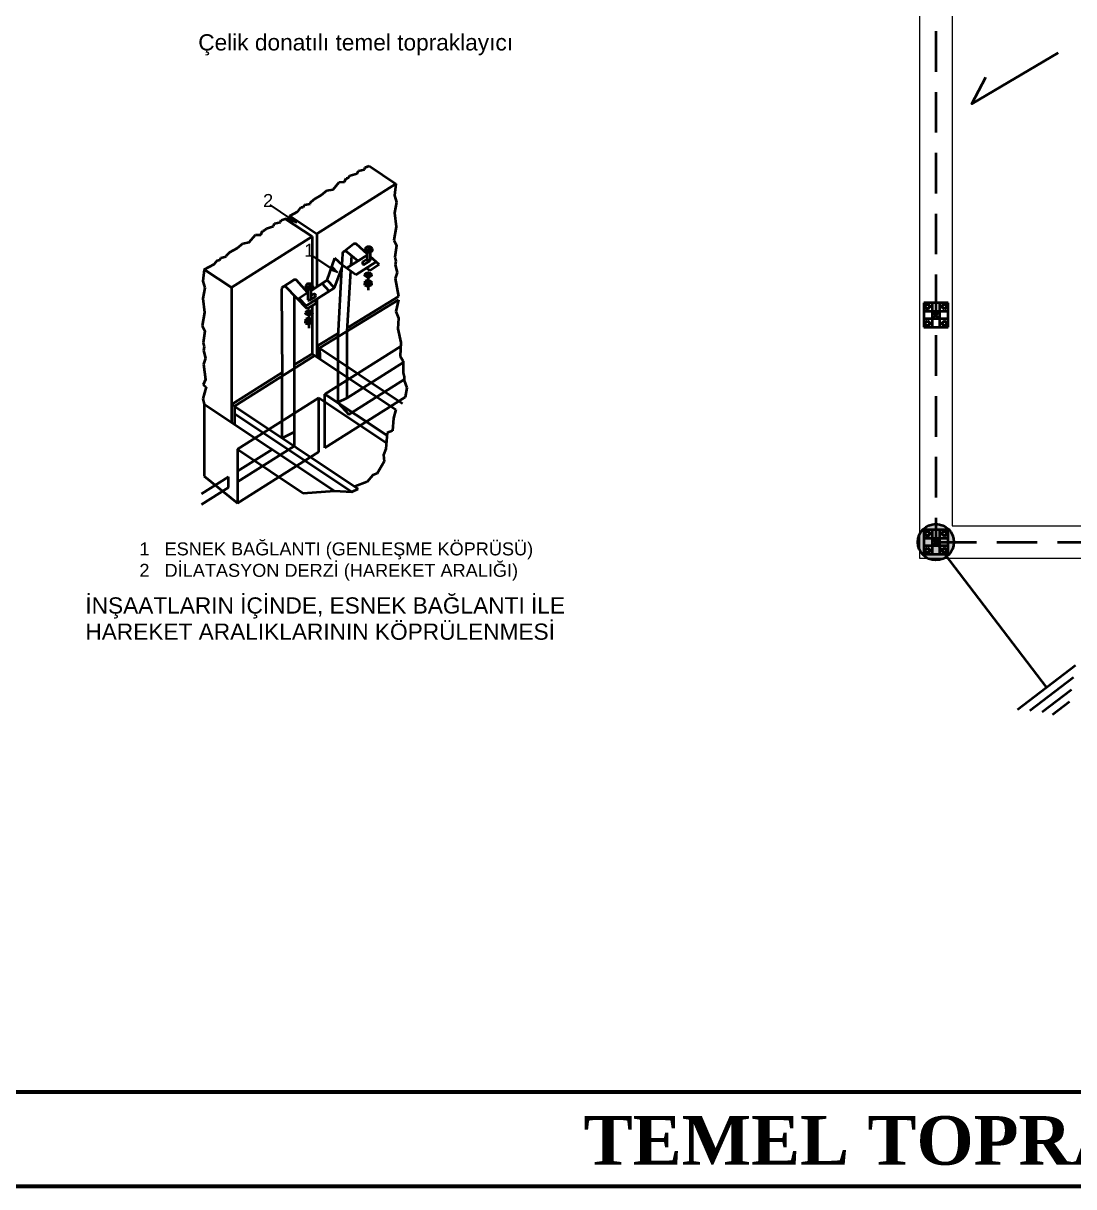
# Model space of a CAD drawing. Header units: millimetres. Extents: x -4521 to 20262, y 301 to 3092.
# Drawn here: x -1203 to -555, y 572 to 1289 of the extents above; entities that cross this region are included whole.
import ezdxf
from ezdxf.enums import TextEntityAlignment as Align

# ---------------------------------------------------------------- set-up
doc = ezdxf.new("R2010")
doc.units = ezdxf.units.MM
for name, pattern in [('CONTINOUS', [0]), ('CONTINU', [0]), ('DASHED', [0.75, 0.5, -0.25])]:
    doc.linetypes.add(name, pattern=pattern)
for name, color, linetype, lineweight in [('Ana Kolon Hattı', 11, 'Continuous', 60), ('Aydınlatma Hattı', 1, 'Continuous', 40), ('Genel', 4, 'CONTINOUS', 40), ('Mimari Plan', 70, 'Continuous', 20), ('Priz Hattı', 2, 'Continuous', 40), ('Topraklama', 3, 'DASHED', 40), ('topraklama_ek', 6, 'Continuous', 40), ('Yazılar', 4, 'Continuous', 30)]:
    doc.layers.add(name, color=color, linetype=linetype, lineweight=lineweight)
doc.styles.add('Proje Pafta Yazıları', font='timesbd.ttf', dxfattribs={"height": 30})
doc.styles.get("Standard").update_dxf_attribs({"font": 'arial.ttf'})

# ---------------------------------------------------------------- blocks, each defined once
blk = doc.blocks.new('BAĞLANTI ELEMANI')
at = {"layer": 'topraklama_ek', "color": 2, "linetype": 'Continuous', "ltscale": 0.4}
for p, q in [((15, 15), (-15, 15)), ((-15, 15), (-15, -15)), ((-4.5, 15), (-4.5, -15)), ((4.5, 15), (4.5, -15)), ((15, -15), (15, 15)), ((-15, 4.5), (15, 4.5)), ((-13.9, 10.5), (-12.2, 13.4)), ((-12.2, 7.6), (-13.9, 10.5)), ((-13.4, 10.5), (-11.9, 13)), ((-11.9, 8), (-13.4, 10.5)), ((-12.2, 13.4), (-8.8, 13.4)), ((-8.8, 7.6), (-12.2, 7.6)), ((-11.9, 13), (-9.1, 13)), ((-9.1, 8), (-11.9, 8)), ((-9.1, 13), (-7.6, 10.5)), ((-7.6, 10.5), (-9.1, 8)), ((-8.8, 13.4), (-7.1, 10.5)), ((-7.1, 10.5), (-8.8, 7.6)), ((-4.5, -4.5), (4.5, 4.5)), ((4.5, -4.5), (-4.5, 4.5)), ((8.8, 13.4), (7.1, 10.5)), ((7.1, 10.5), (8.8, 7.6)), ((9.1, 13), (7.6, 10.5)), ((7.6, 10.5), (9.1, 8)), ((12.2, 13.4), (8.8, 13.4)), ((8.8, 7.6), (12.2, 7.6)), ((11.9, 13), (9.1, 13)), ((9.1, 8), (11.9, 8)), ((13.4, 10.5), (11.9, 13)), ((11.9, 8), (13.4, 10.5)), ((13.9, 10.5), (12.2, 13.4)), ((12.2, 7.6), (13.9, 10.5)), ((-15, -4.5), (15, -4.5)), ((-12.2, -7.6), (-13.9, -10.5)), ((-13.9, -10.5), (-12.2, -13.4)), ((-11.9, -8), (-13.4, -10.5)), ((-13.4, -10.5), (-11.9, -13)), ((-8.8, -7.6), (-12.2, -7.6)), ((-12.2, -13.4), (-8.8, -13.4)), ((-9.1, -8), (-11.9, -8)), ((-11.9, -13), (-9.1, -13)), ((-7.6, -10.5), (-9.1, -8)), ((-9.1, -13), (-7.6, -10.5)), ((-7.1, -10.5), (-8.8, -7.6)), ((-8.8, -13.4), (-7.1, -10.5)), ((7.1, -10.5), (8.8, -7.6)), ((8.8, -13.4), (7.1, -10.5)), ((7.6, -10.5), (9.1, -8)), ((9.1, -13), (7.6, -10.5)), ((8.8, -7.6), (12.2, -7.6)), ((12.2, -13.4), (8.8, -13.4)), ((9.1, -8), (11.9, -8)), ((11.9, -13), (9.1, -13)), ((11.9, -8), (13.4, -10.5)), ((13.4, -10.5), (11.9, -13)), ((12.2, -7.6), (13.9, -10.5)), ((13.9, -10.5), (12.2, -13.4)), ((-15, -15), (15, -15))]:
    blk.add_line(p, q, dxfattribs=at)
for centre in [(-10.5, 10.5), (10.5, 10.5), (-10.5, -10.5), (10.5, -10.5)]:
    blk.add_circle(centre, 2.4, dxfattribs=at)
blk = doc.blocks.new('toprak_cubuk')
at = {"layer": 'Topraklama', "linetype": 'Continuous', "ltscale": 13}
h = blk.add_hatch(color=1, dxfattribs=at)
h.paths.add_polyline_path([(0, -44.7), (0, 0), (0, 44.7, -1)])
h.paths.add_polyline_path([(0, 44.7), (0, 0), (0, -44.7, -1)])
at = {"layer": 'Topraklama', "color": 1, "linetype": 'Continuous', "ltscale": 13}
for p, q in [((0, -450.2), (0, 0)), ((-90, -450.2), (90, -450.2)), ((-90, -450.2), (90, -450.2)), ((-67.5, -471), (67.5, -471)), ((-67.5, -471), (67.5, -471)), ((-45, -491.8), (45, -491.8)), ((-45, -491.8), (45, -491.8)), ((-29, -512.6), (23.9, -512.6))]:
    blk.add_line(p, q, dxfattribs=at)
blk.add_circle((0, 0), 44.7, dxfattribs=at)

msp = doc.modelspace()

# ---------------------------------------------------------------- hatches: boundary and pattern name
at = {"layer": 'Yazılar'}
for points in [[(-1034.584, 1166.272), (-1037.687, 1169.614), (-1039.069, 1167.962)], [(-1009.246, 1135.591), (-1012.348, 1138.934), (-1013.731, 1137.282)]]:
    msp.add_hatch(color=256, dxfattribs=at).paths.add_polyline_path(points)

# ---------------------------------------------------------------- linework, layer by layer
at = {"layer": 'Ana Kolon Hattı'}
for p, q in [((-3526.781, 630.449), (8397.698, 630.449)), ((8397.698, 572.217), (-3526.781, 571.988))]:
    msp.add_line(p, q, dxfattribs=at)
at = {"layer": 'Aydınlatma Hattı'}
for p, q in [((-999.555, 1153.168), (-1005.403, 1148.677)), ((-996.806, 1142.819), (-1003.64, 1148.461)), ((-991.204, 1147.226), (-997.748, 1153.144)), ((-992.417, 1150.187), (-992.417, 1149.356)), ((-991.727, 1149.208), (-989.097, 1151.305)), ((-991.278, 1149.208), (-988.648, 1151.305)), ((-991.204, 1148.077), (-991.204, 1143.488)), ((-989.358, 1148.023), (-989.358, 1143.058)), ((-988.117, 1150.187), (-988.117, 1149.356)), ((-1015.773, 1130.862), (-1011.156, 1144.468)), ((-1006.081, 1140.095), (-1011.156, 1144.468)), ((-1006.353, 1147.176), (-1006.723, 1140.648)), ((-1003.79, 1138.416), (-991.204, 1146.35)), ((-1000.817, 1146.131), (-1001.194, 1140.053)), ((-998.189, 1134.311), (-985.658, 1142.21)), ((-991.204, 1143.905), (-993.605, 1142.357)), ((-989.671, 1142.693), (-992.68, 1140.78)), ((-989.671, 1142.693), (-989.671, 1142.693)), ((-983.807, 1140.536), (-989.358, 1145.557)), ((-1011.334, 1126.156), (-1006.081, 1140.095)), ((-1006.873, 1137.993), (-1009.255, 1095.921)), ((-998.189, 1134.311), (-1006.081, 1140.095)), ((-1001.403, 1136.666), (-1003.718, 1099.297)), ((-989.386, 1136.692), (-991.561, 1138.489)), ((-990.491, 1135.88), (-990.491, 1124.783)), ((-983.807, 1140.536), (-989.386, 1136.692)), ((-1036.536, 1130.904), (-1043.002, 1126.833)), ((-1028.132, 1113.253), (-1041.297, 1126.75)), ((-1027.844, 1123.253), (-1034.73, 1130.88)), ((-1028.965, 1127.448), (-1028.965, 1126.618)), ((-1028.275, 1126.47), (-1025.645, 1128.567)), ((-1027.826, 1126.47), (-1025.196, 1128.567)), ((-1025.907, 1124.474), (-1015.773, 1130.862)), ((-1024.666, 1127.448), (-1024.666, 1126.618)), ((-1014.502, 1124.135), (-1018.955, 1128.856)), ((-1011.334, 1126.156), (-1015.773, 1130.862)), ((-992.596, 1127.852), (-992.354, 1130.269)), ((-992.596, 1127.852), (-990.491, 1127.078)), ((-990.502, 1131.038), (-992.354, 1130.269)), ((-992.354, 1130.269), (-992.354, 1128.801)), ((-990.502, 1128.105), (-992.354, 1128.801)), ((-990.502, 1130.398), (-991.58, 1130.028)), ((-991.58, 1130.028), (-991.58, 1129.042)), ((-990.502, 1128.745), (-991.58, 1129.042)), ((-990.502, 1131.038), (-988.65, 1130.269)), ((-990.502, 1130.398), (-989.424, 1130.028)), ((-990.502, 1128.745), (-989.424, 1129.042)), ((-990.502, 1128.105), (-988.65, 1128.801)), ((-988.411, 1127.804), (-990.491, 1127.078)), ((-989.424, 1130.028), (-989.424, 1129.042)), ((-988.65, 1130.269), (-988.65, 1128.801)), ((-988.65, 1130.269), (-988.411, 1127.804)), ((-1043.879, 1125.368), (-1043.483, 1071.827)), ((-1036.1, 1121.495), (-1036.1, 1076.476)), ((-1034.062, 1119.333), (-1027.844, 1123.253)), ((-1033.264, 1119.836), (-1028.651, 1115.108)), ((-1028.651, 1115.108), (-1011.334, 1126.156)), ((-1027.752, 1125.338), (-1027.752, 1118.821)), ((-1023.252, 1120.691), (-1026.782, 1118.466)), ((-1025.907, 1125.285), (-1025.907, 1119.018)), ((-1024.231, 1122.256), (-1025.907, 1121.199)), ((-1023.252, 1120.691), (-1023.252, 1120.691)), ((-1028.132, 1113.253), (-1022.175, 1116.973)), ((-1027.039, 1112.543), (-1027.039, 1101.446)), ((-1022.175, 1116.973), (-1023.473, 1118.411)), ((-1029.144, 1104.515), (-1028.902, 1106.933)), ((-1027.05, 1107.701), (-1028.902, 1106.933)), ((-1028.902, 1106.933), (-1028.902, 1105.464)), ((-1027.05, 1104.768), (-1028.902, 1105.464)), ((-1027.05, 1107.061), (-1028.128, 1106.691)), ((-1028.128, 1106.691), (-1028.128, 1105.705)), ((-1027.05, 1105.408), (-1028.128, 1105.705)), ((-1027.05, 1107.701), (-1025.198, 1106.933)), ((-1027.05, 1107.061), (-1025.972, 1106.691)), ((-1027.05, 1105.408), (-1025.972, 1105.705)), ((-1027.05, 1104.768), (-1025.198, 1105.464)), ((-1025.972, 1106.691), (-1025.972, 1105.705)), ((-1025.198, 1106.933), (-1025.198, 1105.464)), ((-1025.198, 1106.933), (-1024.959, 1104.467)), ((-1029.144, 1104.515), (-1027.039, 1103.742)), ((-1024.959, 1104.467), (-1027.039, 1103.742)), ((-1093.281, 999.22), (-1076.706, 1009.656)), ((-1076.706, 1003.113), (-1076.706, 1009.656)), ((-1093.281, 992.677), (-1076.706, 1003.113))]:
    msp.add_line(p, q, dxfattribs=at)
at = {"layer": 'Aydınlatma Hattı', "ltscale": 0.07}
for p, q in [((-1003.718, 1099.297), (-1003.718, 1058.299)), ((-1009.255, 1095.921), (-1009.255, 1055.501)), ((-1036.1, 1076.476), (-1036.1, 1028.679)), ((-1003.718, 1058.299), (-968.882, 1080.233)), ((-1043.483, 1033.546), (-1043.483, 1071.827)), ((-1002.441, 1048.198), (-968.223, 1069.743)), ((-1009.255, 1055.501), (-1002.441, 1048.198)), ((-1071.168, 1006.599), (-1036.1, 1028.679)), ((-1071.168, 1013.143), (-1049.766, 1026.618))]:
    msp.add_line(p, q, dxfattribs=at)
at = {"layer": 'Aydınlatma Hattı', "ltscale": 0.3}
msp.add_line((-1003.718, 1058.299), (-1009.255, 1055.501), dxfattribs=at)
at = {"layer": 'Aydınlatma Hattı'}
for centre, radius, start, end in [((-1004.692, 1147.176), 1.661, 50.672828, 180), ((-998.67, 1151.762), 1.661, 56.309932, 122.195734), ((-993.14, 1141.559), 0.924, 120.220527, 300.603993), ((-990.192, 1143.455), 0.924, 304.361825, 25.47281), ((-1042.218, 1125.368), 1.661, 56.309932, 180), ((-1035.651, 1129.498), 1.661, 56.309932, 122.195734), ((-1023.773, 1121.453), 0.924, 304.361825, 124.745291), ((-1026.657, 1120.309), 1.848, 233.651959, 266.119421)]:
    msp.add_arc(centre, radius, start, end, dxfattribs=at)
for centre, major_axis, ratio, start_param, end_param in [((-990.267, 1150.187), (-2.15, 0), 0.6199977, 3.1415927, 6.2831853), ((-989.92, 1144.579), (1.705, 0.695), 0.893422, 3.4828275, 4.6692468), ((-990.502, 1134.057), (-2.15, 0), 0.6199977, 3.1415927, 6.2831853), ((-990.502, 1134.057), (-1.226, 0), 0.5218521, 3.1415927, 6.2831853), ((-1026.815, 1127.448), (-2.15, 0), 0.6199977, 3.1415927, 6.2831853), ((-1027.05, 1110.721), (-2.15, 0), 0.6199977, 3.1415927, 6.2831853), ((-1027.05, 1110.721), (-1.226, 0), 0.5218521, 3.1415927, 6.2831853)]:
    msp.add_ellipse(centre, major_axis=major_axis, ratio=ratio, start_param=start_param, end_param=end_param, dxfattribs=at)
at = {"layer": 'Aydınlatma Hattı', "extrusion": (0, 0, -1)}
for centre, major_axis, ratio in [((-990.267, 1150.187), (-2.15, 0), 0.6199977), ((-990.267, 1149.356), (-2.15, 0), 0.6199977), ((-990.502, 1134.057), (-2.15, 0), 0.6199977), ((-990.502, 1134.057), (-1.226, 0), 0.5218521), ((-1026.815, 1127.448), (-2.15, 0), 0.6199977), ((-1026.815, 1126.618), (-2.15, 0), 0.6199977), ((-1027.05, 1110.721), (-2.15, 0), 0.6199977), ((-1027.05, 1110.721), (-1.226, 0), 0.5218521)]:
    msp.add_ellipse(centre, major_axis=major_axis, ratio=ratio, start_param=3.1415927, end_param=6.2831853, dxfattribs=at)
at = {"layer": 'Genel', "linetype": 'CONTINU'}
msp.add_lwpolyline([(-564.994, 1271.037), (-618.342, 1239.752), (-609.653, 1256.153)], dxfattribs=at)
at = {"layer": 'Mimari Plan'}
for points in [[(229.523, 1063.055), (229.523, 1639.448), (-260.477, 1639.448), (-260.477, 1499.448), (-630.477, 1499.448), (-630.477, 979.448), (-260.477, 979.448), (-260.477, 935.398), (-260.477, 829.448), (-30.477, 829.448), (229.523, 829.448), (229.523, 933.839), (229.523, 1079.448)], [(-280.477, 1629.448), (-280.477, 1519.448), (-650.477, 1519.448), (-650.477, 959.448), (-280.477, 959.448)]]:
    msp.add_lwpolyline(points, dxfattribs=at)
at = {"layer": 'Priz Hattı'}
for p, q in [((-997.28, 1196.7), (-996.491, 1198.433)), ((-996.491, 1198.433), (-992.866, 1199.22)), ((-992.866, 1199.22), (-992.393, 1200.481)), ((-992.393, 1200.481), (-989.958, 1201.394)), ((-989.958, 1201.394), (-973.346, 1190.32)), ((-1012.098, 1186.934), (-1008.314, 1191.344)), ((-1008.314, 1191.344), (-1005.004, 1191.502)), ((-1005.004, 1191.502), (-1004.058, 1193.865)), ((-1004.058, 1193.865), (-1003.112, 1193.865)), ((-1003.112, 1193.865), (-1001.536, 1195.44)), ((-1001.536, 1195.44), (-997.28, 1196.7)), ((-1022.175, 1159.576), (-973.346, 1190.32)), ((-1019.507, 1183.311), (-1016.039, 1186.146)), ((-1016.039, 1186.146), (-1012.098, 1186.934)), ((-973.346, 1190.32), (-974.213, 1183.228)), ((-1030.541, 1175.908), (-1029.753, 1177.325)), ((-1029.753, 1177.325), (-1026.285, 1178.113)), ((-1026.285, 1178.113), (-1026.127, 1178.743)), ((-1026.127, 1178.743), (-1024.078, 1180.791)), ((-1024.078, 1180.791), (-1019.507, 1183.311)), ((-974.213, 1183.228), (-973.087, 1178.952)), ((-973.087, 1178.952), (-974.213, 1172.425)), ((-1038.786, 1170.65), (-1039.115, 1168.365)), ((-1038.786, 1170.65), (-1033.852, 1173.387)), ((-1038.786, 1170.65), (-1022.175, 1159.576)), ((-1033.852, 1173.387), (-1031.803, 1175.908)), ((-1031.803, 1175.908), (-1030.541, 1175.908)), ((-974.213, 1172.425), (-973.312, 1163.872)), ((-1054.792, 1161.326), (-1053.215, 1162.901)), ((-1053.215, 1162.901), (-1048.959, 1164.161)), ((-1048.959, 1164.161), (-1048.171, 1165.894)), ((-1048.171, 1165.894), (-1044.545, 1166.681)), ((-1044.545, 1166.681), (-1044.072, 1167.942)), ((-1044.072, 1167.942), (-1041.637, 1168.855)), ((-1041.637, 1168.855), (-1025.026, 1157.78)), ((-1039.115, 1168.365), (-1041.637, 1168.855)), ((-973.312, 1163.872), (-974.663, 1155.544)), ((-1074.86, 1126.404), (-1025.026, 1157.78)), ((-1063.777, 1154.395), (-1059.994, 1158.805)), ((-1059.994, 1158.805), (-1056.684, 1158.963)), ((-1056.684, 1158.963), (-1055.738, 1161.326)), ((-1055.738, 1161.326), (-1054.792, 1161.326)), ((-1025.026, 1157.78), (-1025.026, 1128.187)), ((-1022.175, 1159.576), (-1022.175, 1126.827)), ((-974.663, 1155.544), (-973.087, 1152.393)), ((-1077.807, 1146.204), (-1075.758, 1148.252)), ((-1075.758, 1148.252), (-1071.186, 1150.772)), ((-1071.186, 1150.772), (-1067.718, 1153.607)), ((-1067.718, 1153.607), (-1063.777, 1154.395)), ((-973.087, 1152.393), (-973.988, 1145.191)), ((-1091.533, 1137.519), (-1085.531, 1140.848)), ((-1085.531, 1140.848), (-1083.482, 1143.369)), ((-1083.482, 1143.369), (-1082.221, 1143.369)), ((-1082.221, 1143.369), (-1081.433, 1144.786)), ((-1081.433, 1144.786), (-1077.965, 1145.574)), ((-1077.965, 1145.574), (-1077.807, 1146.204)), ((-973.988, 1145.191), (-973.537, 1142.715)), ((-973.537, 1142.715), (-973.762, 1140.464)), ((-1091.533, 1137.519), (-1092.4, 1130.428)), ((-1091.533, 1137.519), (-1074.86, 1126.404)), ((-973.762, 1140.464), (-972.636, 1135.738)), ((-972.636, 1135.738), (-973.762, 1131.911)), ((-1092.4, 1130.428), (-1091.273, 1126.151)), ((-1074.86, 1126.404), (-1074.86, 1043.347)), ((-973.762, 1131.911), (-971.806, 1120.932)), ((-1091.273, 1126.151), (-1092.4, 1119.624)), ((-1092.4, 1119.624), (-1091.499, 1111.071)), ((-1025.026, 1125.879), (-1025.026, 1125.029)), ((-1022.175, 1119.24), (-1022.175, 1083.728)), ((-1003.718, 1101.454), (-971.806, 1120.932)), ((-1022.175, 1116.973), (-1028.132, 1113.253)), ((-1025.026, 1115.193), (-1025.026, 1085.629)), ((-1020.329, 1089.169), (-971.806, 1118.751)), ((-971.806, 1118.751), (-973.419, 1111.608)), ((-1091.499, 1111.071), (-1092.85, 1102.744)), ((-973.419, 1111.608), (-971.824, 1107.483)), ((-971.824, 1107.483), (-972.218, 1100.871)), ((-1092.85, 1102.744), (-1091.273, 1099.592)), ((-1091.273, 1099.592), (-1092.174, 1092.39)), ((-1022.175, 1090.188), (-1009.255, 1098.074)), ((-972.218, 1100.871), (-970.371, 1092.472)), ((-1092.174, 1092.39), (-1091.724, 1089.914)), ((-970.371, 1092.472), (-970.788, 1084.045)), ((-1091.724, 1089.914), (-1091.949, 1087.663)), ((-1091.949, 1087.663), (-1090.823, 1082.937)), ((-1073.014, 1053.233), (-1023.343, 1084.508)), ((-1036.1, 1078.657), (-1025.026, 1085.629)), ((-1025.026, 1085.629), (-973.417, 1051.223)), ((-1022.175, 1090.188), (-969.4, 1055.005)), ((-1020.329, 1082.498), (-1020.329, 1088.958)), ((-1020.329, 1086.405), (-1020.329, 1082.498)), ((-970.788, 1084.045), (-968.871, 1081.089)), ((-1090.823, 1082.937), (-1091.949, 1079.111)), ((-1091.949, 1079.111), (-1090.823, 1069.657)), ((-968.871, 1081.089), (-968.965, 1073.831)), ((-1090.823, 1069.657), (-1092.174, 1066.506)), ((-1074.86, 1054.252), (-1043.483, 1074.008)), ((-968.965, 1073.831), (-968.242, 1071.421)), ((-968.242, 1071.421), (-968.216, 1069.159)), ((-968.216, 1069.159), (-966.571, 1064.587)), ((-1090.372, 1065.156), (-1092.4, 1057.728)), ((-1092.174, 1066.506), (-1090.372, 1065.156)), ((-966.571, 1064.587), (-967.608, 1058.718)), ((-1092.4, 1057.728), (-1091.533, 1054.462)), ((-1091.533, 1054.462), (-1091.533, 1010.165)), ((-1091.533, 1054.462), (-1011.354, 1001.009)), ((-1074.86, 1054.252), (-1073.014, 1053.233)), ((-1073.014, 1053.233), (-996.685, 1002.347)), ((-1073.014, 1053.233), (-1073.014, 1042.116)), ((-1073.014, 1048.771), (-1000.641, 1000.523)), ((-973.417, 1051.223), (-974.893, 1045.784)), ((-974.893, 1045.784), (-975.407, 1038.09)), ((-978.743, 1036.808), (-979.513, 1027.062)), ((-975.407, 1038.09), (-978.743, 1036.808)), ((-1071.168, 1026.736), (-1030.563, 999.665)), ((-1071.168, 1026.736), (-1071.168, 993.513)), ((-979.513, 1027.062), (-981.053, 1023.215)), ((-980.54, 1019.112), (-984.903, 1011.674)), ((-981.053, 1023.215), (-980.54, 1019.112)), ((-984.903, 1011.674), (-987.727, 1010.648)), ((-1091.533, 1010.165), (-1071.168, 993.513)), ((-991.063, 1006.545), (-998.817, 1003.769)), ((-987.727, 1010.648), (-991.063, 1006.545)), ((-1030.563, 999.665), (-1011.354, 1001.009)), ((-1011.354, 1001.009), (-1000.641, 1000.523)), ((-1000.641, 1000.523), (-996.685, 1002.347))]:
    msp.add_line(p, q, dxfattribs=at)
at = {"layer": 'Priz Hattı', "ltscale": 0.07}
for p, q in [((-1017.136, 1060.756), (-970.487, 1090.128)), ((-1071.168, 1026.736), (-1020.828, 1058.432)), ((-1020.828, 1025.209), (-1020.828, 1058.432)), ((-1020.828, 1058.432), (-979.226, 1030.697)), ((-1017.136, 1027.533), (-1017.136, 1060.756)), ((-1017.136, 1060.756), (-978.867, 1035.243)), ((-1017.136, 1027.533), (-967.608, 1058.718)), ((-1071.168, 993.513), (-1020.828, 1025.209))]:
    msp.add_line(p, q, dxfattribs=at)
at = {"layer": 'Priz Hattı', "ltscale": 0.3}
msp.add_line((-1036.1, 1037.276), (-1043.483, 1033.546), dxfattribs=at)
at = {"layer": 'Topraklama', "linetype": 'DASHED', "ltscale": 50}
msp.add_lwpolyline([(-270.477, 1629.448), (-270.477, 1509.448), (-640.477, 1509.448), (-640.477, 969.448), (-280.477, 969.448), (-270.555, 969.448), (-270.477, 959.448), (-270.477, 819.448), (239.523, 819.448), (239.523, 1649.448), (-270.477, 1649.448)], close=True, dxfattribs=at)
at = {"layer": 'Yazılar'}
for p, q in [((-1051.195, 1177.346), (-1038.371, 1168.796)), ((-1037.687, 1169.614), (-1039.069, 1167.962)), ((-1034.584, 1166.272), (-1037.687, 1169.614)), ((-1034.584, 1166.272), (-1039.069, 1167.962)), ((-1025.864, 1146.657), (-1013.039, 1138.108)), ((-1009.252, 1135.583), (-1013.738, 1137.274)), ((-1009.252, 1135.583), (-1012.355, 1138.926)), ((-1009.246, 1135.591), (-1012.348, 1138.934))]:
    msp.add_line(p, q, dxfattribs=at)

# ---------------------------------------------------------------- block references
at = {"layer": 'Topraklama', "xscale": 0.25, "yscale": 0.25, "zscale": 0.25, "rotation": 37.34994124356644}
msp.add_blockref('toprak_cubuk', (-640.477, 969.448), dxfattribs=at)
at = {"layer": 'topraklama_ek', "color": 2, "linetype": 'Continuous', "ltscale": 0.4, "xscale": 0.5, "yscale": 0.5, "zscale": 0.5, "rotation": 270}
for p in [(-640.477, 1109.448), (-640.477, 969.448)]:
    msp.add_blockref('BAĞLANTI ELEMANI', p, dxfattribs=at)

# ---------------------------------------------------------------- texts
at = {"layer": 'Yazılar'}
msp.add_text('Çelik donatılı temel topraklayıcı', height=10, dxfattribs=at).set_placement((-998.229, 1272.587), align=Align.CENTER)
for s, height, p in [('2', 8, (-1055.308, 1176.073)), ('1', 8, (-1029.976, 1145.384)), ('1   ESNEK BAĞLANTI (GENLEŞME KÖPRÜSÜ)', 8, (-1131.572, 961.252)), ('2   DİLATASYON DERZİ (HAREKET ARALIĞI)', 8, (-1131.572, 948.038)), ('İNŞAATLARIN İÇİNDE, ESNEK BAĞLANTI İLE', 10, (-1164.873, 925.38)), ('HAREKET ARALIKLARININ KÖPRÜLENMESİ', 10, (-1164.873, 909.234))]:
    msp.add_text(s, height=height, dxfattribs=at).set_placement(p)
at = {"layer": 'Yazılar', "style": 'Proje Pafta Yazıları'}
msp.add_text('TEMEL TOPRAKLAMA UYGULANMA PROJESİ    ÖLÇEK:1/50', height=30, dxfattribs=at).set_placement((-857.636, 585.562))

doc.saveas('drawing.dxf')
